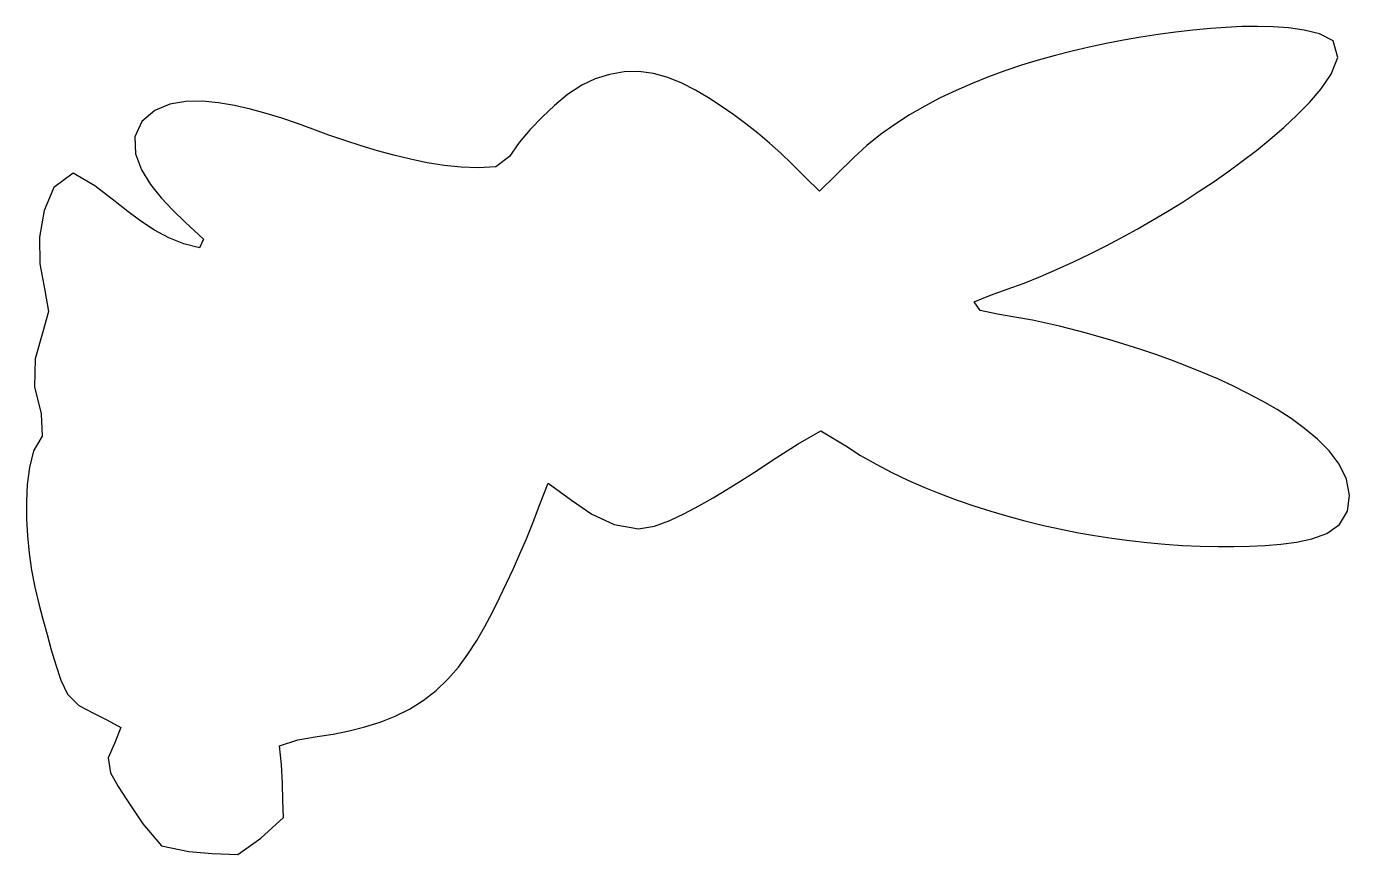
# Model space of a CAD drawing. Extents: x 0.01 to 5.98, y 0.01 to 3.74.
import ezdxf

# ---------------------------------------------------------------- set-up
doc = ezdxf.new("R2010")
doc.units = 0
doc.layers.add('Layer_1', color=7, linetype='CONTINUOUS')

msp = doc.modelspace()

# ---------------------------------------------------------------- linework, layer by layer
at = {"layer": 'Layer_1', "color": 7}
msp.add_lwpolyline([(0.062233, 1.138296), (0.080853, 1.069114), (0.099571, 0.999949), (0.118648, 0.930891), (0.138707, 0.862106), (0.161396, 0.794179), (0.192148, 0.729608), (0.242893, 0.679912), (0.306075, 0.646221), (0.369722, 0.613923), (0.432695, 0.580383), (0.403746, 0.507542), (0.375316, 0.442973), (0.385969, 0.374606), (0.421091, 0.313292), (0.459412, 0.253884), (0.532188, 0.145258), (0.616041, 0.045366), (0.73933, 0.020919), (0.844378, 0.011149), (0.960385, 0.00669), (1.064043, 0.080614), (1.115184, 0.126851), (1.166325, 0.173088), (1.164198, 0.250392), (1.162071, 0.327695), (1.158331, 0.41289), (1.148494, 0.497387), (1.231204, 0.523725), (1.318674, 0.538637), (1.390695, 0.550278), (1.46225, 0.564558), (1.533062, 0.582174), (1.602688, 0.603931), (1.670536, 0.630697), (1.73582, 0.663253), (1.797584, 0.70203), (1.855033, 0.746963), (1.907694, 0.797424), (1.955592, 0.852465), (1.999104, 0.911026), (2.038847, 0.97221), (2.075486, 1.03532), (2.109614, 1.099811), (2.142041, 1.165219), (2.173456, 1.231146), (2.204023, 1.297442), (2.233774, 1.364137), (2.262527, 1.431264), (2.289662, 1.499044), (2.324768, 1.590974), (2.361579, 1.682183), (2.46612, 1.60645), (2.557361, 1.542229), (2.658946, 1.496098), (2.76839, 1.475899), (2.840551, 1.488463), (2.909446, 1.513952), (2.976036, 1.545075), (3.041018, 1.579389), (3.10487, 1.615807), (3.167847, 1.653714), (3.230128, 1.692733), (3.291859, 1.732632), (3.390273, 1.796456), (3.489379, 1.85919), (3.590714, 1.917976), (3.703901, 1.851284), (3.771152, 1.807809), (3.840431, 1.767649), (3.911351, 1.730414), (3.98357, 1.695826), (4.056903, 1.663628), (4.131162, 1.63364), (4.20623, 1.605705), (4.281986, 1.579708), (4.358343, 1.555555), (4.435242, 1.533169), (4.512617, 1.512497), (4.590418, 1.4935), (4.668623, 1.476146), (4.747161, 1.460432), (4.826007, 1.446356), (4.90513, 1.433928), (4.984477, 1.423178), (5.064059, 1.414135), (5.143819, 1.406856), (5.223724, 1.401403), (5.30374, 1.397859), (5.383823, 1.396322), (5.454856, 1.396411), (5.525883, 1.397768), (5.596846, 1.400864), (5.667678, 1.406418), (5.738113, 1.415606), (5.807556, 1.430516), (5.874109, 1.455059), (5.931761, 1.495935), (5.967549, 1.556585), (5.97731, 1.626682), (5.964228, 1.700482), (5.930844, 1.76782), (5.885172, 1.827616), (5.832115, 1.881017), (5.774339, 1.929298), (5.713325, 1.973469), (5.650021, 2.014232), (5.584953, 2.052163), (5.518522, 2.087659), (5.450994, 2.121036), (5.382584, 2.152531), (5.313432, 2.182345), (5.243641, 2.210641), (5.173303, 2.237548), (5.102487, 2.263176), (5.031228, 2.287624), (4.911343, 2.325267), (4.790473, 2.359554), (4.668778, 2.390771), (4.545959, 2.417288), (4.467537, 2.431247), (4.389154, 2.445428), (4.311176, 2.461602), (4.283854, 2.500813), (4.35776, 2.53037), (4.432783, 2.557138), (4.508422, 2.585401), (4.583334, 2.615564), (4.657527, 2.647446), (4.731027, 2.680909), (4.803831, 2.715834), (4.87597, 2.752144), (4.947424, 2.789758), (5.018197, 2.828631), (5.088285, 2.868728), (5.157666, 2.910028), (5.226312, 2.952526), (5.294198, 2.996239), (5.361271, 3.041198), (5.427455, 3.087448), (5.492658, 3.135068), (5.556753, 3.184176), (5.61955, 3.23493), (5.680784, 3.287571), (5.74001, 3.342431), (5.79655, 3.400079), (5.849051, 3.461393), (5.89454, 3.528029), (5.923825, 3.602866), (5.903368, 3.677627), (5.841363, 3.710374), (5.77265, 3.726856), (5.702571, 3.736302), (5.632026, 3.741362), (5.561336, 3.743176), (5.490617, 3.742334), (5.419964, 3.739164), (5.349451, 3.733854), (5.270714, 3.726101), (5.192113, 3.717011), (5.113674, 3.706551), (5.035461, 3.694687), (4.957475, 3.681373), (4.879753, 3.666562), (4.80234, 3.650201), (4.725267, 3.632228), (4.648632, 3.612585), (4.572459, 3.59119), (4.496814, 3.567955), (4.421815, 3.542796), (4.347507, 3.515589), (4.274043, 3.486223), (4.201542, 3.454555), (4.130165, 3.420426), (4.060106, 3.383654), (3.991624, 3.344045), (3.925001, 3.301363), (3.860621, 3.255362), (3.798968, 3.205784), (3.740627, 3.152349), (3.66281, 3.075909), (3.584994, 2.99947), (3.522673, 3.061734), (3.460353, 3.123998), (3.410869, 3.171516), (3.359738, 3.217232), (3.307188, 3.261313), (3.25336, 3.303816), (3.198306, 3.344733), (3.142025, 3.383947), (3.08443, 3.421226), (3.025373, 3.45609), (2.964464, 3.487634), (2.901025, 3.513618), (2.836405, 3.530897), (2.770072, 3.539416), (2.703232, 3.538), (2.637344, 3.526604), (2.573603, 3.506342), (2.512593, 3.478926), (2.448571, 3.436076), (2.389544, 3.386422), (2.333439, 3.333469), (2.279951, 3.277887), (2.229686, 3.219347), (2.18599, 3.155881), (2.124707, 3.110071), (2.045232, 3.104956), (1.968255, 3.108012), (1.891642, 3.11619), (1.815555, 3.128366), (1.740061, 3.143754), (1.665139, 3.16179), (1.590785, 3.182052), (1.516992, 3.204213), (1.443697, 3.22803), (1.370895, 3.253298), (1.298551, 3.279857), (1.229242, 3.305141), (1.159392, 3.328814), (1.08891, 3.350555), (1.017737, 3.369914), (0.9458, 3.386261), (0.87311, 3.398663), (0.7997, 3.405708), (0.725978, 3.405103), (0.653327, 3.393088), (0.585781, 3.364108), (0.527886, 3.313826), (0.495778, 3.244649), (0.498651, 3.168222), (0.525927, 3.096357), (0.566303, 3.030823), (0.614105, 2.97044), (0.666566, 2.91406), (0.722231, 2.860816), (0.805943, 2.783605), (0.787208, 2.744069), (0.71643, 2.762331), (0.648494, 2.789315), (0.584399, 2.824462), (0.523543, 2.865027), (0.464859, 2.908637), (0.407444, 2.953946), (0.315805, 3.023574), (0.217098, 3.081682), (0.130125, 3.016783), (0.087275, 2.912405), (0.064873, 2.792908), (0.066668, 2.67142), (0.0898, 2.551987), (0.106821, 2.457108), (0.080079, 2.365467), (0.045337, 2.243876), (0.042629, 2.117098), (0.073798, 1.994673), (0.077702, 1.895), (0.038478, 1.829043), (0.019928, 1.753777), (0.010462, 1.676775), (0.00669, 1.599251), (0.007219, 1.521636), (0.011398, 1.44415), (0.018943, 1.366903), (0.029803, 1.290063), (0.044122, 1.213771), (0.062233, 1.138303), (0.062233, 1.138303)], dxfattribs=at)

doc.saveas('drawing.dxf')
